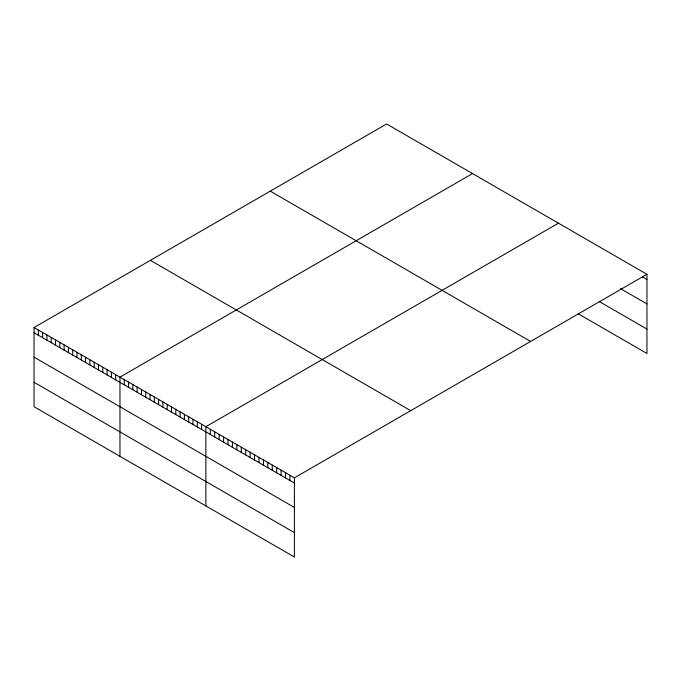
<?xml version="1.0" encoding="UTF-8"?>
<svg xmlns="http://www.w3.org/2000/svg" width="681" height="681" viewBox="0 0 681 681"><rect width="100%" height="100%" fill="white"/><g stroke="black" fill="none" stroke-linecap="round" stroke-linejoin="round"><path stroke-width="1.02" d="M646.95 274.281L294.396 477.832L294.396 557.024L34.05 406.719L34.05 327.518L386.604 123.976L646.95 274.281L646.95 353.482L577.905 313.618M472.52 173.578L119.967 377.121L119.967 456.321M558.437 223.181L205.875 426.723L205.875 505.923M642.523 276.946L646.95 279.499M620.391 288.582L646.95 303.913M599.152 301.47L646.95 329.068M270.263 191.148L530.61 341.453M150.39 260.355L410.737 410.66M34.05 327.518L294.396 477.832M34.05 332.737L294.396 483.042M34.05 357.15L294.396 507.456M34.05 382.305L294.396 532.61M289.97 475.27L289.97 480.488M285.543 472.716L285.543 477.934M281.117 470.162L281.117 475.381M276.69 467.609L276.69 472.827M272.264 465.055L272.264 470.273M267.837 462.501L267.837 467.711M263.411 459.939L263.411 465.157M258.984 457.385L258.984 462.603M254.558 454.831L254.558 460.05M250.131 452.278L250.131 457.496M245.713 449.724L245.713 454.942M241.287 447.17L241.287 452.38M236.86 444.608L236.86 449.826M232.434 442.054L232.434 447.272M228.007 439.5L228.007 444.719M223.581 436.947L223.581 442.165M219.154 434.393L219.154 439.603M214.728 431.839L214.728 437.049M210.301 429.277L210.301 434.495M201.585 424.246L201.585 429.464M197.286 421.76L197.286 426.978M192.987 419.283L192.987 424.501M188.697 416.806L188.697 422.024M184.398 414.32L184.398 419.539M180.099 411.843L180.099 417.061M175.809 409.366L175.809 414.584M171.51 406.88L171.51 412.099M167.22 404.403L167.22 409.621M162.921 401.926L162.921 407.144M158.622 399.441L158.622 404.659M154.332 396.963L154.332 402.182M150.033 394.486L150.033 399.696M145.734 392.001L145.734 397.219M141.444 389.523L141.444 394.742M137.145 387.046L137.145 392.256M132.846 384.561L132.846 389.779M128.556 382.084L128.556 387.302M124.257 379.606L124.257 384.816M115.668 374.644L115.668 379.862M111.369 372.166L111.369 377.376M107.079 369.681L107.079 374.899M102.78 367.204L102.78 372.422M98.481 364.727L98.481 369.936M94.191 362.241L94.191 367.459M89.892 359.764L89.892 364.982M85.602 357.278L85.602 362.496M81.303 354.801L81.303 360.019M77.004 352.324L77.004 357.542M72.714 349.838L72.714 355.056M68.415 347.361L68.415 352.579M64.116 344.884L64.116 350.102M59.826 342.398L59.826 347.616M55.527 339.921L55.527 345.139M51.237 337.444L51.237 342.662M46.938 334.958L46.938 340.177M42.639 332.481L42.639 337.699M38.349 330.004L38.349 335.214"/></g></svg>
